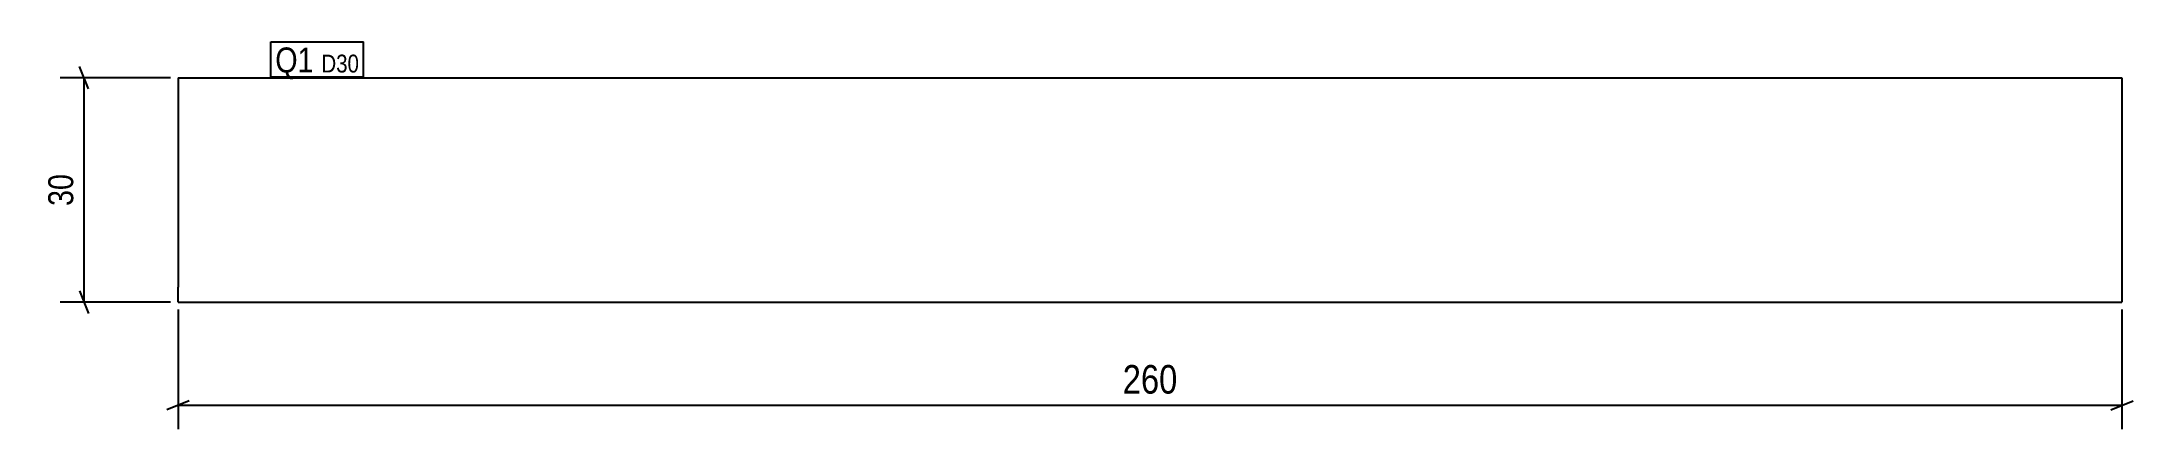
# Model space of a CAD drawing. Header units: millimetres. Extents: x 2 to 282, y 3 to 55.
import ezdxf

# ---------------------------------------------------------------- set-up
doc = ezdxf.new("R2010")
doc.units = ezdxf.units.MM
for name, color, linetype in [('MÅLSÆTNING', 7, 'Continuous'), ('STÅL', 7, 'Continuous'), ('TEKST', 7, 'Continuous')]:
    doc.layers.add(name, color=color, linetype=linetype)
doc.styles.add('Arial Narrow', font='ARIALN.TTF', dxfattribs={"height": 0.2})

msp = doc.modelspace()

# ---------------------------------------------------------------- linework, layer by layer
at = {"layer": 'MÅLSÆTNING', "color": 7, "linetype": 'Continuous'}
for p, q in [((8.55, 48.48), (7.35, 51.48)), ((19.53, 49.98), (4.75, 49.98)), ((7.95, 19.98), (7.95, 49.98)), ((19.53, 19.98), (4.75, 19.98)), ((7.35, 21.48), (8.55, 18.48)), ((20.53, 18.98), (20.53, 3)), ((280.53, 18.98), (280.53, 3)), ((22.03, 6.8), (19.03, 5.6)), ((20.53, 6.2), (280.53, 6.2)), ((279.03, 5.6), (282.03, 6.8))]:
    msp.add_line(p, q, dxfattribs=at)
at = {"layer": 'STÅL', "color": 2, "linetype": 'Continuous'}
for p, q in [((20.53, 49.98), (280.53, 49.98)), ((20.53, 49.98), (20.53, 21.98)), ((280.53, 49.98), (280.53, 19.98)), ((20.53, 19.98), (20.53, 21.98)), ((20.53, 19.98), (280.53, 19.98))]:
    msp.add_line(p, q, dxfattribs=at)

# ---------------------------------------------------------------- next in the draw order: wipeouts: each hides what was drawn before it
at = {"color": 0}
for points, layer in [([(7.2, 37.81), (2.3, 37.81), (2.3, 32.14), (7.2, 32.14)], 'MÅLSÆTNING'), ([(154.99, 6.95), (154.99, 12.55), (146.08, 12.55), (146.08, 6.95)], 'MÅLSÆTNING'), ([(38.65, 50.68), (38.65, 54.18), (33.53, 54.18), (33.53, 50.68)], 'TEKST')]:
    msp.add_wipeout(points, dxfattribs=at).dxf.layer = layer

# ---------------------------------------------------------------- next in the draw order: texts
at = {"layer": 'MÅLSÆTNING', "color": 3, "style": 'Arial Narrow'}
msp.add_text('30', height=3.34, rotation=90.0002, dxfattribs=at).set_placement((6.5, 32.84))
msp.add_text('260', height=3.818, dxfattribs=at).set_placement((146.88, 7.75))

# ---------------------------------------------------------------- next in the draw order: wipeouts: each hides what was drawn before it
at = {"color": 0}
msp.add_wipeout([(38.65, 50.68), (38.65, 54.18), (33.53, 54.18), (33.53, 50.68)], dxfattribs=at).dxf.layer = 'TEKST'

# ---------------------------------------------------------------- next in the draw order: linework, layer by layer
at = {"layer": 'TEKST', "color": 7, "linetype": 'Continuous'}
for p, q in [((32.93, 54.78), (45.33, 54.78)), ((32.93, 50.08), (32.93, 54.78))]:
    msp.add_line(p, q, dxfattribs=at)

# ---------------------------------------------------------------- next in the draw order: wipeouts: each hides what was drawn before it
at = {"color": 0}
msp.add_wipeout([(44.73, 50.68), (44.73, 53.18), (39.7, 53.18), (39.7, 50.68)], dxfattribs=at).dxf.layer = 'TEKST'

# ---------------------------------------------------------------- next in the draw order: wipeouts: each hides what was drawn before it
msp.add_wipeout([(44.73, 50.68), (44.73, 53.18), (39.7, 53.18), (39.7, 50.68)], dxfattribs=at).dxf.layer = 'TEKST'

# ---------------------------------------------------------------- next in the draw order: linework, layer by layer
at = {"layer": 'TEKST', "color": 7, "linetype": 'Continuous'}
for p, q in [((45.33, 50.08), (45.33, 54.78)), ((32.93, 50.08), (45.33, 50.08))]:
    msp.add_line(p, q, dxfattribs=at)

# ---------------------------------------------------------------- next in the draw order: texts
at = {"layer": 'TEKST', "color": 3, "style": 'Arial Narrow'}
for s, height, p in [('Q1', 3.34, (33.53, 50.68)), ('D30', 2.386, (39.7, 50.68))]:
    msp.add_text(s, height=height, dxfattribs=at).set_placement(p)

doc.saveas('drawing.dxf')
